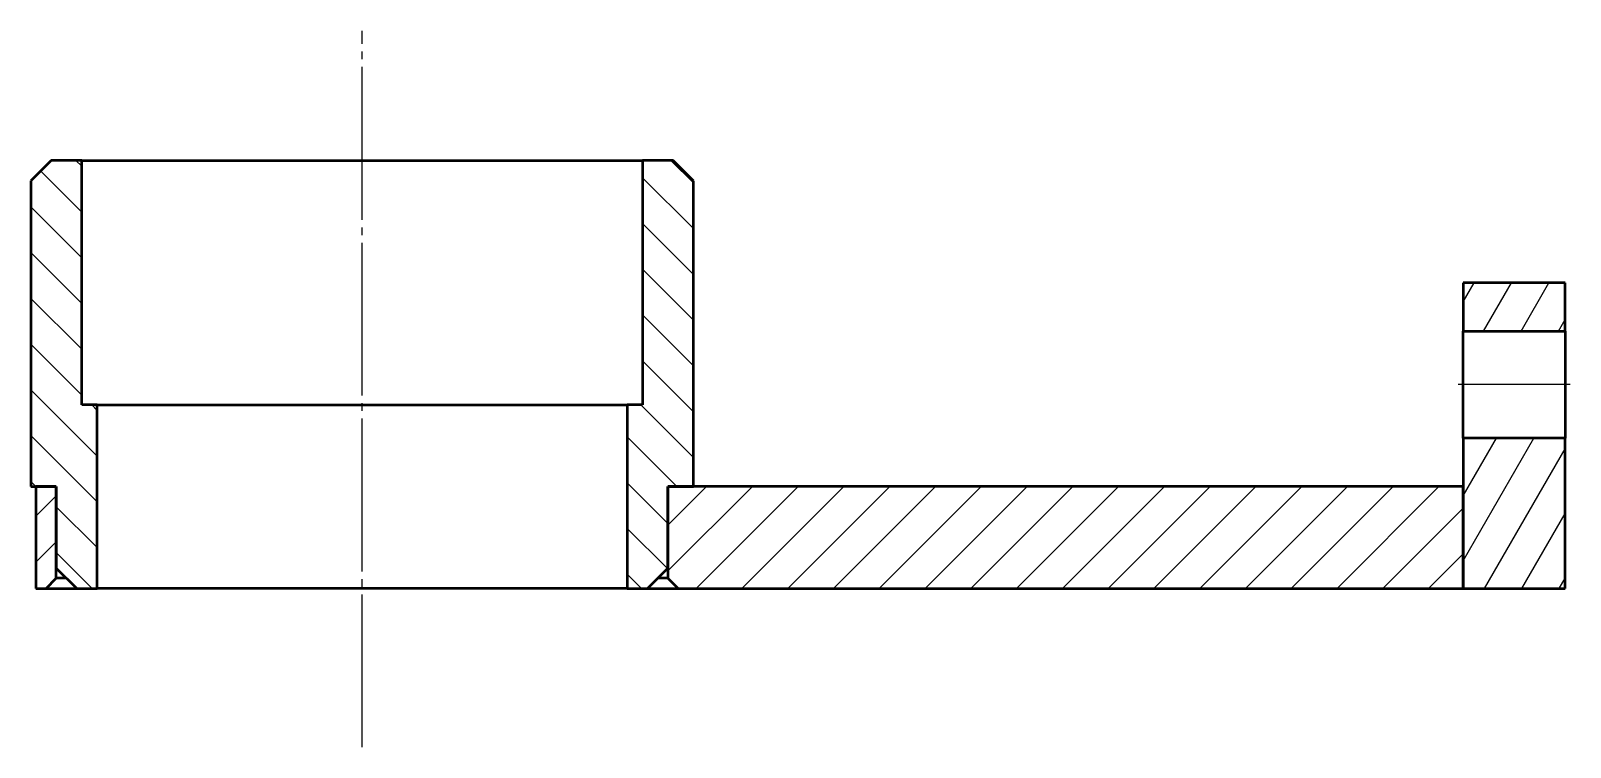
# Model space of a CAD drawing. Header units: millimetres. Extents: x 7979 to 8234, y 5298 to 5678.
# Drawn here: x 8028 to 8179, y 5297.8 to 5368.1 of the extents above.
import ezdxf

# ---------------------------------------------------------------- set-up
doc = ezdxf.new("R2010")
doc.units = ezdxf.units.MM
doc.linetypes.add('JIS_08_15', pattern=[17.25, 15, -0.75, 0.75, -0.75])
for name, color, linetype, lineweight in [('ハッチング', 20, 'Continuous', 25), ('中心線', 4, 'JIS_08_15', 25), ('外形線', 7, 'Continuous', 50)]:
    doc.layers.add(name, color=color, linetype=linetype, lineweight=lineweight)
pattern_1 = [(45, (7978.3443, 5234.349), (-2.245064, 2.245064), [])]
pattern_2 = [(135, (7978.3443, 5234.349), (-2.245064, -2.245064), [])]
pattern_3 = [(60, (7978.3443, 5234.349), (-2.74963, 1.5875), [])]

msp = doc.modelspace()

# ---------------------------------------------------------------- hatches: boundary and pattern name
at = {"layer": 'ハッチング'}
h = msp.add_hatch(dxfattribs=at)
h.set_pattern_fill('ANSI31', color=256, scale=25.399996, angle=90, style=0)
h.set_pattern_definition(pattern_2)
h.paths.add_polyline_path([(8030.52, 5315.37), (8032.52, 5313.37), (8034.52, 5313.37), (8034.52, 5331.37), (8033.02, 5331.37), (8033.02, 5355.37), (8030.02, 5355.37), (8028.02, 5353.37), (8028.02, 5323.37), (8030.52, 5323.37)])
h = msp.add_hatch(dxfattribs=at)
h.set_pattern_fill('ANSI31', color=256, scale=25.399996, angle=90, style=0)
h.set_pattern_definition(pattern_2)
h.paths.add_polyline_path([(8088.52, 5313.37), (8090.52, 5315.37), (8090.52, 5323.37), (8093.02, 5323.37), (8093.02, 5353.37), (8091.02, 5355.37), (8088.02, 5355.37), (8088.02, 5331.37), (8086.52, 5331.37), (8086.52, 5313.37)])
h = msp.add_hatch(dxfattribs=at)
h.set_pattern_fill('ANSI31', color=256, scale=25.399996, angle=15, style=0)
h.set_pattern_definition(pattern_3)
h.paths.add_polyline_path([(8178.52, 5343.37), (8168.52, 5343.37), (8168.52, 5338.62), (8178.52, 5338.62)])
h = msp.add_hatch(dxfattribs=at)
h.set_pattern_fill('ANSI31', color=256, scale=25.399996, angle=15, style=0)
h.set_pattern_definition(pattern_3)
h.paths.add_polyline_path([(8168.52, 5313.37), (8178.52, 5313.37), (8178.52, 5328.12), (8168.52, 5328.12)])
h = msp.add_hatch(dxfattribs=at)
h.set_pattern_fill('ANSI31', color=256, scale=25.399996, style=0)
h.set_pattern_definition(pattern_1)
h.paths.add_polyline_path([(8029.52, 5313.37), (8030.52, 5314.37), (8030.52, 5323.37), (8028.52, 5323.37), (8028.52, 5313.37)])
h = msp.add_hatch(dxfattribs=at)
h.set_pattern_fill('ANSI31', color=256, scale=25.399996, style=0)
h.set_pattern_definition(pattern_1)
h.paths.add_polyline_path([(8090.52, 5314.37), (8091.52, 5313.37), (8168.52, 5313.37), (8168.52, 5323.37), (8090.52, 5323.37)])

# ---------------------------------------------------------------- linework, layer by layer
at = {"layer": '中心線'}
for p, q in [((8060.52, 5297.79), (8060.52, 5368.09)), ((8179.02, 5333.37), (8168.02, 5333.37))]:
    msp.add_line(p, q, dxfattribs=at)
at = {"layer": '外形線'}
for p, q in [((8030.02, 5355.37), (8028.02, 5353.37)), ((8033.02, 5355.37), (8030.02, 5355.37)), ((8033.02, 5355.37), (8088.02, 5355.37)), ((8033.02, 5331.37), (8033.02, 5355.37)), ((8088.02, 5355.37), (8088.02, 5331.37)), ((8091.02, 5355.37), (8088.02, 5355.37)), ((8093.02, 5353.37), (8091.02, 5355.37)), ((8028.02, 5353.37), (8028.02, 5323.37)), ((8093.02, 5323.37), (8093.02, 5353.37)), ((8168.52, 5343.37), (8168.52, 5338.62)), ((8178.52, 5343.37), (8168.52, 5343.37)), ((8178.52, 5338.62), (8178.52, 5343.37)), ((8168.52, 5328.12), (8168.52, 5338.62)), ((8168.52, 5338.62), (8178.52, 5338.62)), ((8178.52, 5338.62), (8178.52, 5328.12)), ((8034.52, 5331.37), (8033.02, 5331.37)), ((8034.52, 5331.37), (8086.52, 5331.37)), ((8034.52, 5313.37), (8034.52, 5331.37)), ((8086.52, 5331.37), (8086.52, 5313.37)), ((8088.02, 5331.37), (8086.52, 5331.37)), ((8168.52, 5328.12), (8168.52, 5313.37)), ((8178.52, 5328.12), (8168.52, 5328.12)), ((8178.52, 5313.37), (8178.52, 5328.12)), ((8028.02, 5323.37), (8030.52, 5323.37)), ((8028.52, 5323.37), (8028.52, 5313.37)), ((8030.52, 5323.37), (8028.52, 5323.37)), ((8030.52, 5323.37), (8030.52, 5315.37)), ((8030.52, 5314.37), (8030.52, 5323.37)), ((8090.52, 5323.37), (8093.02, 5323.37)), ((8090.52, 5315.37), (8090.52, 5323.37)), ((8090.52, 5323.37), (8090.52, 5314.37)), ((8168.52, 5323.37), (8090.52, 5323.37)), ((8168.52, 5313.37), (8168.52, 5323.37)), ((8030.52, 5315.37), (8032.52, 5313.37)), ((8088.52, 5313.37), (8090.52, 5315.37)), ((8029.52, 5313.37), (8030.52, 5314.37)), ((8031.52, 5314.37), (8030.52, 5314.37)), ((8090.52, 5314.37), (8089.52, 5314.37)), ((8090.52, 5314.37), (8091.52, 5313.37)), ((8028.52, 5313.37), (8029.52, 5313.37)), ((8029.52, 5313.37), (8032.52, 5313.37)), ((8032.52, 5313.37), (8034.52, 5313.37)), ((8086.52, 5313.37), (8034.52, 5313.37)), ((8086.52, 5313.37), (8088.52, 5313.37)), ((8088.52, 5313.37), (8091.52, 5313.37)), ((8091.52, 5313.37), (8168.52, 5313.37))]:
    msp.add_line(p, q, dxfattribs=at).dxf.unprotected_set("ltscale", 0)
msp.add_line((8168.52, 5313.37), (8178.52, 5313.37), dxfattribs=at)

doc.saveas('drawing.dxf')
